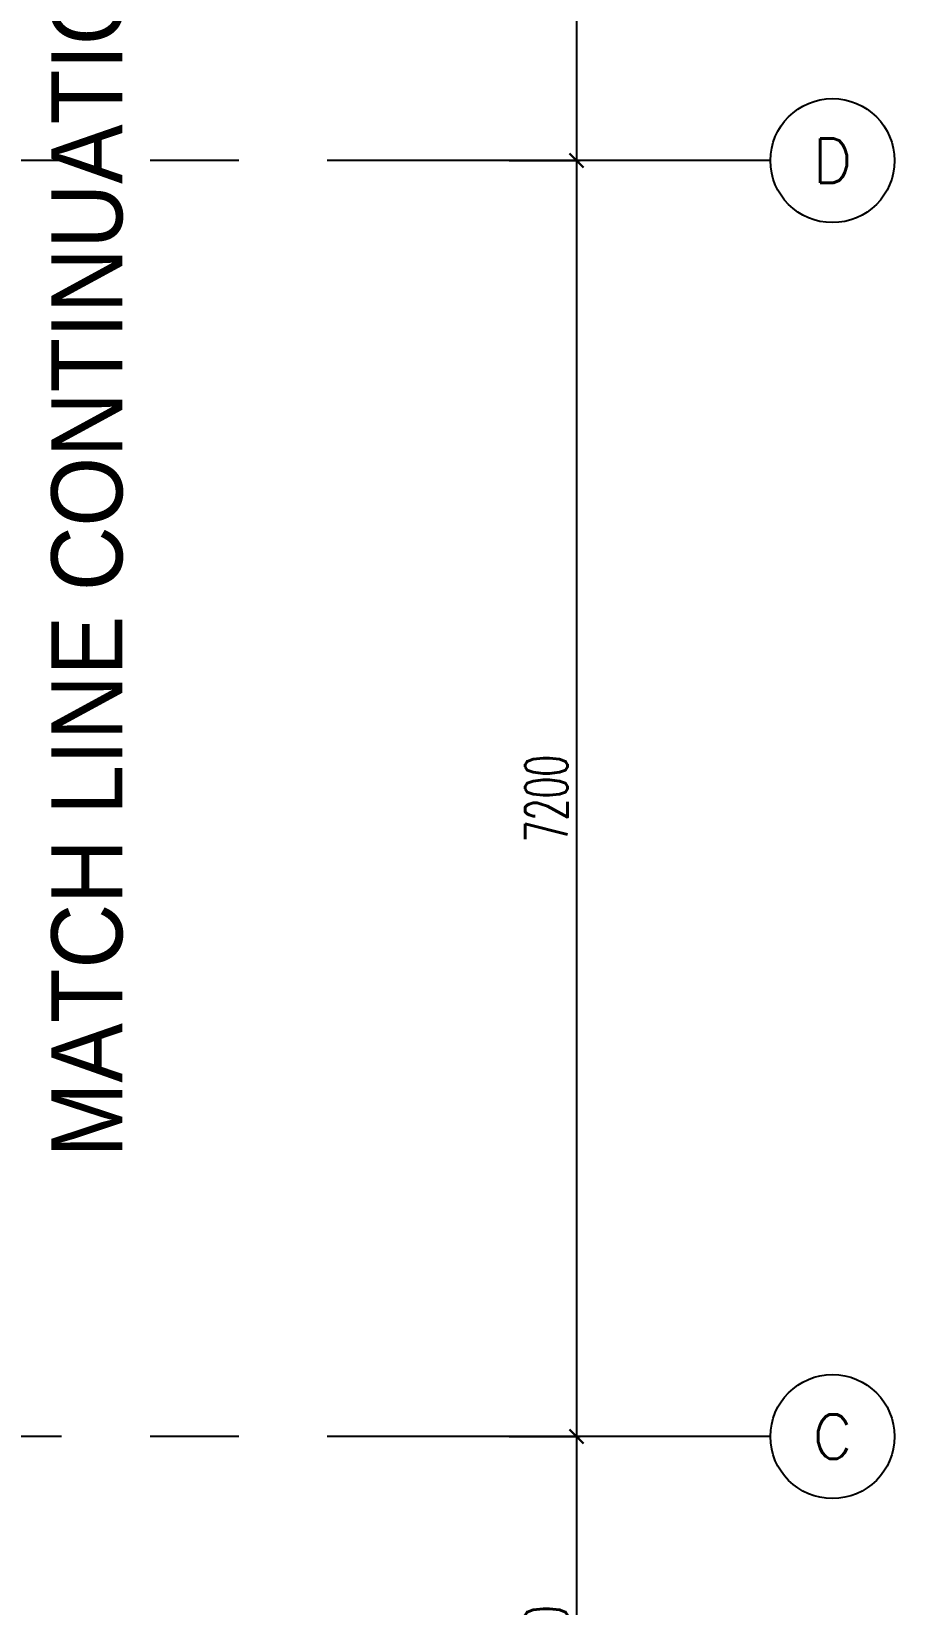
# Model space of a CAD drawing. Extents: x 88808.2 to 88899.2, y 39921.6 to 40001.1.
# Drawn here: x 88894.32 to 88899.19, y 39927.53 to 39936.41 of the extents above; entities that cross this region are included whole.
import ezdxf
from ezdxf.enums import TextEntityAlignment as Align

# ---------------------------------------------------------------- set-up
doc = ezdxf.new("R2010")
doc.units = 0
doc.header["$MEASUREMENT"] = 0
doc.header["$PDMODE"] = 34
doc.linetypes.add('CENTERX2', pattern=[4, 2.5, -0.5, 0.5, -0.5])
doc.layers.get('0').update_dxf_attribs({"linetype": 'CONTINUOUS'})
doc.layers.get('DEFPOINTS').update_dxf_attribs({"linetype": 'CONTINUOUS'})
for name, color, linetype in [('AX-CR', 2, 'CONTINUOUS'), ('AX-DIM', 4, 'CONTINUOUS'), ('AX-TXT', 2, 'CONTINUOUS'), ('AXES', 11, 'CENTERX2'), ('TXT1', 2, 'CONTINUOUS')]:
    doc.layers.add(name, color=color, linetype=linetype)
doc.styles.add('ROMANS', font='ROMANS.shx', dxfattribs={"width": 0.6})
doc.styles.add('TTXT', font='swisse.ttf', dxfattribs={"width": 0.6})
doc.dimstyles.new('DIM-OUT', dxfattribs={"dimscale": 0, "dimtxt": 0.24, "dimasz": 0.08, "dimexe": 0.02, "dimexo": 0.02, "dimgap": 0.05, "dimtad": 1, "dimdec": 0, "dimlfac": 1000, "dimzin": 0, "dimdsep": 46, "dimtxsty": 'ROMANS', "dimblk1": 'ARCHTICK', "dimblk2": 'ARCHTICK', "dimsah": 1, "dimcen": 0.01, "dimdle": 0.08, "dimclrd": 4, "dimclre": 4, "dimclrt": 2, "dimadec": 0, "dimazin": 0, "dimtp": 2, "dimtm": 2, "dimtfac": 0.114286, "dimtdec": 0, "dimtix": 1, "dimtmove": 2, "dimatfit": 3, "dimldrblk": 'ARCHTICK', "dimfxl": 0, "dimtolj": 1, "dimtzin": 0, "dimarcsym": 0})

# ---------------------------------------------------------------- blocks, each defined once
blk = doc.blocks.new('_ARCHTICK')
at = {"color": 0, "linetype": 'ByBlock', "const_width": 0.15}
blk.add_lwpolyline([(-0.5, -0.5), (0.5, 0.5)], dxfattribs=at)
blk = doc.blocks.new('*D365')
at = {"layer": 'AX-DIM', "color": 4, "lineweight": -2}
for p, q in [((88897.3951, 39939.3596), (88897.3951, 39935.5996)), ((88897.0151, 39939.2796), (88897.4151, 39939.2796)), ((88897.0151, 39935.6796), (88897.4151, 39935.6796))]:
    blk.add_line(p, q, dxfattribs=at)
at = {"layer": 'DEFPOINTS', "color": 0}
for p in [(88896.9951, 39939.2796), (88896.9951, 39935.6796), (88897.3951, 39935.6796)]:
    blk.add_point(p, dxfattribs=at)
at = {"layer": 'AX-DIM', "color": 4, "lineweight": -2, "xscale": 0.08, "yscale": 0.08, "zscale": 0.08}
for p, rotation in [((88897.3951, 39939.2796), 90), ((88897.3951, 39935.6796), 270)]:
    blk.add_blockref('_ARCHTICK', p, dxfattribs=dict(at, rotation=rotation))
at = {"layer": 'AX-DIM', "color": 2, "insert": (88897.2251, 39937.4796), "char_height": 0.24, "attachment_point": 5, "rotation": 90, "style": 'ROMANS'}
blk.add_mtext('\\A1;3600', dxfattribs=at)
blk = doc.blocks.new('*D360')
at = {"layer": 'AX-DIM', "color": 4, "lineweight": -2}
for p, q in [((88897.3951, 39928.5596), (88897.3951, 39925.9996)), ((88897.0151, 39928.4796), (88897.4151, 39928.4796)), ((88897.0151, 39926.0796), (88897.4151, 39926.0796))]:
    blk.add_line(p, q, dxfattribs=at)
at = {"layer": 'DEFPOINTS', "color": 0}
for p in [(88896.9951, 39928.4796), (88896.9951, 39926.0796), (88897.3951, 39926.0796)]:
    blk.add_point(p, dxfattribs=at)
at = {"layer": 'AX-DIM', "color": 4, "lineweight": -2, "xscale": 0.08, "yscale": 0.08, "zscale": 0.08}
for p, rotation in [((88897.3951, 39928.4796), 90), ((88897.3951, 39926.0796), 270)]:
    blk.add_blockref('_ARCHTICK', p, dxfattribs=dict(at, rotation=rotation))
at = {"layer": 'AX-DIM', "color": 2, "insert": (88897.2251, 39927.2796), "char_height": 0.24, "attachment_point": 5, "rotation": 90, "style": 'ROMANS'}
blk.add_mtext('\\A1;2400', dxfattribs=at)
blk = doc.blocks.new('*D359')
at = {"layer": 'AX-DIM', "color": 4, "lineweight": -2}
for p, q in [((88897.3951, 39935.7596), (88897.3951, 39928.3996)), ((88897.0151, 39935.6796), (88897.4151, 39935.6796)), ((88897.0151, 39928.4796), (88897.4151, 39928.4796))]:
    blk.add_line(p, q, dxfattribs=at)
at = {"layer": 'DEFPOINTS', "color": 0}
for p in [(88896.9951, 39935.6796), (88896.9951, 39928.4796), (88897.3951, 39928.4796)]:
    blk.add_point(p, dxfattribs=at)
at = {"layer": 'AX-DIM', "color": 4, "lineweight": -2, "xscale": 0.08, "yscale": 0.08, "zscale": 0.08}
for p, rotation in [((88897.3951, 39935.6796), 90), ((88897.3951, 39928.4796), 270)]:
    blk.add_blockref('_ARCHTICK', p, dxfattribs=dict(at, rotation=rotation))
at = {"layer": 'AX-DIM', "color": 2, "insert": (88897.2251, 39932.0796), "char_height": 0.24, "attachment_point": 5, "rotation": 90, "style": 'ROMANS'}
blk.add_mtext('\\A1;7200', dxfattribs=at)
blk = doc.blocks.new('AXR')
at = {"layer": 'AX-CR'}
blk.add_circle((350, 0), 350, dxfattribs=at)
at = {"layer": 'AX-TXT', "style": 'ROMANS'}
blk.add_attdef('AX', text='', height=250, dxfattribs=at).set_placement((350, 0), align=Align.MIDDLE)

msp = doc.modelspace()

# ---------------------------------------------------------------- linework, layer by layer
at = {"layer": 'AXES'}
for p, q in [((88898.4894, 39935.6796), (88876.9703, 39935.6796)), ((88898.4894, 39928.4796), (88876.9991, 39928.4796))]:
    msp.add_line(p, q, dxfattribs=at)

# ---------------------------------------------------------------- block references
at = {"layer": 'AXES', "xscale": 0.001, "yscale": 0.001, "zscale": 0.001}
for p, values in [((88898.4894, 39935.6796), {'AX': 'D'}), ((88898.4894, 39928.4796), {'AX': 'C'})]:
    msp.add_blockref('AXR', p, dxfattribs=at).add_auto_attribs(values)

# ---------------------------------------------------------------- texts
at = {"layer": 'TXT1', "color": 6, "style": 'TTXT', "width": 0.9}
msp.add_text('MATCH LINE CONTINUATION SHEET No. MH.AR.008', height=0.401182, rotation=90, dxfattribs=at).set_placement((88894.8333, 39930.0561))

# ---------------------------------------------------------------- dimensions: what is measured, and where the dimension line sits
at = {"layer": 'AX-DIM'}
for base, p1, p2, picture, middle in [((88897.3951, 39935.6796), (88896.9951, 39939.2796), (88896.9951, 39935.6796), '*D365', (88897.2251, 39937.4796)), ((88897.3951, 39928.4796), (88896.9951, 39935.6796), (88896.9951, 39928.4796), '*D359', (88897.2251, 39932.0796)), ((88897.3951, 39926.0796), (88896.9951, 39928.4796), (88896.9951, 39926.0796), '*D360', (88897.2251, 39927.2796))]:
    dim = msp.add_linear_dim(base=base, p1=p1, p2=p2, angle=270, dimstyle='DIM-OUT', override={"dimscale": 1}, dxfattribs=at)
    dim.commit()
    dim.dimension.update_dxf_attribs({"geometry": picture, "text_midpoint": middle})

doc.saveas('drawing.dxf')
